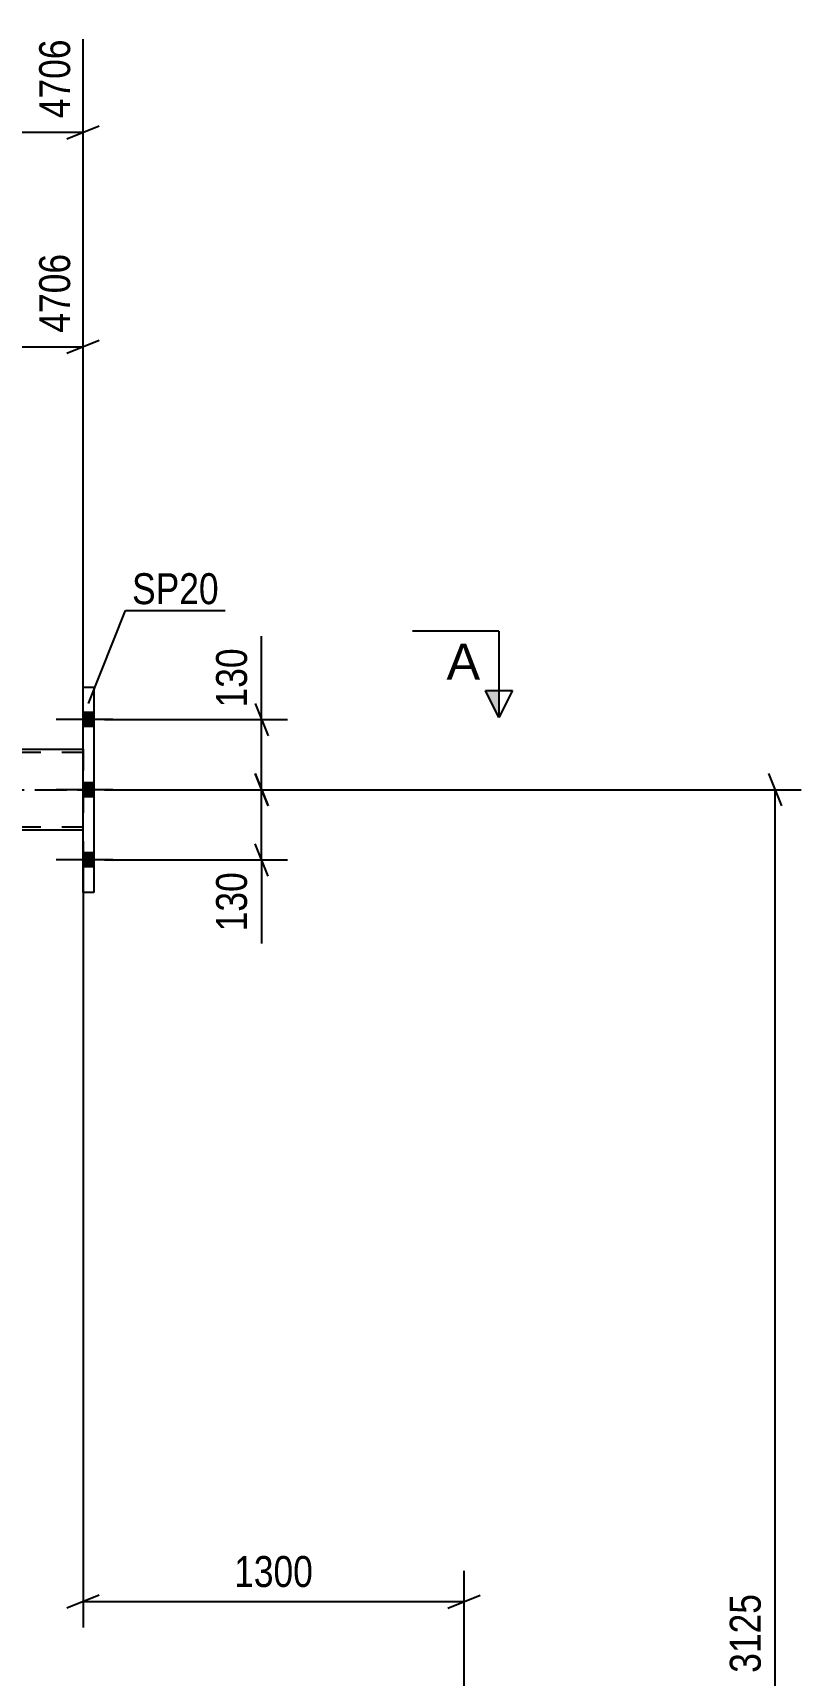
# Model space of a CAD drawing. Header units: millimetres. Extents: x 0 to 841, y 0 to 594.
# Drawn here: x 338.3 to 409.4, y 277 to 429.1 of the extents above; entities that cross this region are included whole.
import ezdxf

# ---------------------------------------------------------------- set-up
doc = ezdxf.new("R2010")
doc.units = ezdxf.units.MM
doc.linetypes.add('DXK_LINE_DOT2', pattern=[3.9198, 1.9599, -1.9599])
doc.linetypes.add('DXK_LINE_DOT3', pattern=[5.9187, 2.979, -0.9799, 0.9799, -0.9799])
doc.styles.add('Arial', font='arial.ttf', dxfattribs={"height": 0.2})
doc.styles.add('Arial Narrow', font='ARIALN.TTF', dxfattribs={"height": 0.2})

# ---------------------------------------------------------------- blocks, each defined once
blk = doc.blocks.new('Part-570386953-3818 - 3692')
at = {"color": 2, "linetype": 'Continuous'}
for p, q in [((342.91, 349.54), (342.91, 368.54)), ((342.91, 368.54), (343.91, 368.54)), ((343.91, 368.54), (343.91, 349.54)), ((343.91, 349.54), (342.91, 349.54))]:
    blk.add_line(p, q, dxfattribs=at)
blk = doc.blocks.new('Part-570386953-3798 - 3692')
at = {"color": 7, "linetype": 'DXK_LINE_DOT2'}
for p, q in [((342.91, 362.49), (107.6, 362.49)), ((342.91, 362.79), (342.91, 355.29)), ((342.91, 355.59), (107.6, 355.59))]:
    blk.add_line(p, q, dxfattribs=at)
at = {"color": 2, "linetype": 'Continuous'}
for p, q in [((295.1, 362.79), (342.91, 362.79)), ((342.91, 355.29), (295.1, 355.29))]:
    blk.add_line(p, q, dxfattribs=at)
at = {"color": 7, "linetype": 'DXK_LINE_DOT3'}
blk.add_line((107.6, 359.04), (342.91, 359.04), dxfattribs=at)
blk = doc.blocks.new('Part-570386953-3848 - 3692')
at = {"color": 7, "linetype": 'DXK_LINE_DOT2'}
for p, q in [((286.37, 355.29), (279.35, 355.29)), ((279.53, 354.79), (279.35, 355.29)), ((333.81, 206.54), (279.67, 355.29)), ((340.19, 206.54), (286.05, 355.29)), ((286.56, 354.79), (286.37, 355.29)), ((333.49, 206.54), (333.3, 207.05)), ((340.51, 206.54), (340.33, 207.05)), ((340.51, 206.54), (333.49, 206.54))]:
    blk.add_line(p, q, dxfattribs=at)
at = {"color": 2, "linetype": 'Continuous'}
for p, q in [((333.3, 207.05), (279.53, 354.79)), ((340.33, 207.05), (286.56, 354.79))]:
    blk.add_line(p, q, dxfattribs=at)
blk = doc.blocks.new('Bolt-570386953-3951 - 3692')
at = {"linetype": 'Continuous'}
for points in [[(342.91, 366.19), (342.91, 364.89), (343.91, 364.89), (343.91, 366.19)], [(342.91, 366.19), (342.91, 364.89), (343.91, 364.89), (343.91, 366.19)], [(342.91, 366.19), (342.91, 364.89), (343.91, 364.89), (343.91, 366.19)], [(342.91, 359.69), (342.91, 358.39), (343.91, 358.39), (343.91, 359.69)], [(342.91, 359.69), (342.91, 358.39), (343.91, 358.39), (343.91, 359.69)], [(342.91, 353.19), (342.91, 351.89), (343.91, 351.89), (343.91, 353.19)], [(342.91, 353.19), (342.91, 351.89), (343.91, 351.89), (343.91, 353.19)], [(342.91, 353.19), (342.91, 351.89), (343.91, 351.89), (343.91, 353.19)]]:
    blk.add_hatch(color=1, dxfattribs=at).paths.add_polyline_path(points)
at = {"color": 1, "linetype": 'Continuous'}
for p, q in [((345.66, 365.54), (340.41, 365.54)), ((345.66, 365.54), (340.41, 365.54)), ((345.66, 365.54), (340.41, 365.54)), ((343.91, 366.19), (342.91, 366.19)), ((343.91, 366.19), (342.91, 366.19)), ((343.91, 366.19), (342.91, 366.19)), ((343.91, 364.89), (342.91, 364.89)), ((343.91, 364.89), (342.91, 364.89)), ((343.91, 364.89), (342.91, 364.89)), ((345.66, 359.04), (340.41, 359.04)), ((345.66, 359.04), (340.41, 359.04)), ((343.91, 359.69), (342.91, 359.69)), ((343.91, 359.69), (342.91, 359.69)), ((343.91, 358.39), (342.91, 358.39)), ((343.91, 358.39), (342.91, 358.39)), ((343.91, 353.19), (342.91, 353.19)), ((343.91, 353.19), (342.91, 353.19)), ((343.91, 353.19), (342.91, 353.19)), ((345.66, 352.54), (340.41, 352.54)), ((345.66, 352.54), (340.41, 352.54)), ((345.66, 352.54), (340.41, 352.54)), ((343.91, 351.89), (342.91, 351.89)), ((343.91, 351.89), (342.91, 351.89)), ((343.91, 351.89), (342.91, 351.89))]:
    blk.add_line(p, q, dxfattribs=at)
blk = doc.blocks.new('StraightDimension-570386953-7707 - 3692')
at = {"color": 7, "linetype": 'Continuous'}
for p, q in [((286.37, 356.29), (286.37, 413.19)), ((342.91, 363.79), (342.91, 408.69)), ((287.87, 400.67), (284.87, 399.47)), ((286.37, 400.07), (342.91, 400.07)), ((341.41, 399.47), (344.41, 400.67))]:
    blk.add_line(p, q, dxfattribs=at)
at = {"color": 0, "linetype": 'Continuous'}
blk.add_wipeout([(342.31, 409.29), (338.11, 409.29), (338.11, 400.77), (342.31, 400.77)], dxfattribs=at)
at = {"color": 0}
blk.add_wipeout([(318.9, 400.82), (318.9, 405.02), (310.39, 405.02), (310.39, 400.82)], dxfattribs=at)
at = {"color": 3, "linetype": 'Continuous', "style": 'Arial Narrow'}
blk.add_text('4706', height=2.863, rotation=90.0002, dxfattribs=at).set_placement((341.71, 401.37))
at = {"color": 3, "style": 'Arial Narrow'}
blk.add_text('1131', height=2.863, dxfattribs=at).set_placement((310.99, 401.42))
blk = doc.blocks.new('StraightDimension-570386953-4079 - 3692')
at = {"color": 7, "linetype": 'Continuous'}
for p, q in [((407.65, 357.54), (406.45, 360.54)), ((344.91, 359.04), (409.45, 359.04)), ((407.05, 202.79), (407.05, 359.04))]:
    blk.add_line(p, q, dxfattribs=at)
at = {"color": 0}
blk.add_wipeout([(406.3, 285.17), (402.1, 285.17), (402.1, 276.66), (406.3, 276.66)], dxfattribs=at)
at = {"color": 3, "style": 'Arial Narrow'}
blk.add_text('3125', height=2.863, rotation=90.0002, dxfattribs=at).set_placement((405.7, 277.26))
blk = doc.blocks.new('StraightDimension-570386953-4120 - 3692')
at = {"color": 7, "linetype": 'Continuous'}
for p, q in [((358.85, 360.54), (360.05, 357.54)), ((344.91, 359.04), (361.85, 359.04)), ((359.45, 352.54), (359.45, 359.04)), ((360.05, 351.04), (358.85, 354.04)), ((344.91, 352.54), (361.85, 352.54))]:
    blk.add_line(p, q, dxfattribs=at)
at = {"color": 0}
blk.add_wipeout([(358.7, 352.01), (354.5, 352.01), (354.5, 345.33), (358.7, 345.33)], dxfattribs=at)
at = {"color": 7, "linetype": 'Continuous'}
blk.add_line((359.45, 352.54), (359.45, 344.8), dxfattribs=at)
blk.add_line((359.45, 352.54), (359.45, 344.8), dxfattribs=at)
at = {"color": 3, "style": 'Arial Narrow'}
blk.add_text('130', height=2.863, rotation=90.0002, dxfattribs=at).set_placement((358.1, 345.93))
blk = doc.blocks.new('StraightDimension-570386953-4128 - 3692')
at = {"color": 7, "linetype": 'Continuous'}
for p, q in [((358.85, 367.04), (360.05, 364.04)), ((344.91, 365.54), (361.85, 365.54)), ((359.45, 359.04), (359.45, 365.54)), ((360.05, 357.54), (358.85, 360.54)), ((344.91, 359.04), (361.85, 359.04))]:
    blk.add_line(p, q, dxfattribs=at)
at = {"color": 0}
blk.add_wipeout([(358.7, 372.75), (354.5, 372.75), (354.5, 366.06), (358.7, 366.06)], dxfattribs=at)
at = {"color": 7, "linetype": 'Continuous'}
blk.add_line((359.45, 365.54), (359.45, 373.27), dxfattribs=at)
blk.add_line((359.45, 365.54), (359.45, 373.27), dxfattribs=at)
at = {"color": 3, "style": 'Arial Narrow'}
blk.add_text('130', height=2.863, rotation=90.0002, dxfattribs=at).set_placement((358.1, 366.66))
blk = doc.blocks.new('StraightDimension-570386953-4720 - 3692')
at = {"color": 7, "linetype": 'Continuous'}
for p, q in [((342.91, 354.29), (342.91, 281.46)), ((378.22, 207.54), (378.22, 286.71)), ((344.41, 284.46), (341.41, 283.26)), ((376.72, 283.26), (379.72, 284.46)), ((342.91, 283.86), (378.22, 283.86))]:
    blk.add_line(p, q, dxfattribs=at)
at = {"color": 0}
blk.add_wipeout([(364.82, 284.61), (364.82, 288.81), (356.31, 288.81), (356.31, 284.61)], dxfattribs=at)
at = {"color": 3, "style": 'Arial Narrow'}
blk.add_text('1300', height=2.863, dxfattribs=at).set_placement((356.91, 285.21))
blk = doc.blocks.new('StraightDimension-570386953-7345 - 3692')
at = {"color": 7, "linetype": 'Continuous'}
for p, q in [((314.67, 382.31), (314.67, 428.54)), ((342.91, 363.79), (342.91, 428.54)), ((316.17, 420.53), (313.17, 419.33)), ((314.67, 419.93), (342.91, 419.93)), ((341.41, 419.33), (344.41, 420.53))]:
    blk.add_line(p, q, dxfattribs=at)
at = {"color": 0, "linetype": 'Continuous'}
blk.add_wipeout([(342.31, 429.14), (338.11, 429.14), (338.11, 420.63), (342.31, 420.63)], dxfattribs=at)
at = {"color": 0}
blk.add_wipeout([(332.13, 420.68), (332.13, 424.88), (325.45, 424.88), (325.45, 420.68)], dxfattribs=at)
at = {"color": 3, "linetype": 'Continuous', "style": 'Arial Narrow'}
blk.add_text('4706', height=2.863, rotation=90.0002, dxfattribs=at).set_placement((341.71, 421.23))
at = {"color": 3, "style": 'Arial Narrow'}
blk.add_text('565', height=2.863, dxfattribs=at).set_placement((326.05, 421.28))
blk = doc.blocks.new('SectionMark-570386953-4794 - 3692')
at = {"linetype": 'Continuous'}
blk.add_hatch(color=6, dxfattribs=at).paths.add_polyline_path([(380.2, 368.24), (381.45, 368.24), (381.45, 365.74)])
at = {"color": 6, "linetype": 'Continuous'}
for p, q in [((381.45, 373.74), (373.45, 373.74)), ((381.45, 373.74), (381.45, 365.74)), ((380.2, 368.24), (382.7, 368.24)), ((381.45, 365.74), (380.2, 368.24)), ((382.7, 368.24), (381.45, 365.74))]:
    blk.add_line(p, q, dxfattribs=at)
at = {"color": 0, "linetype": 'Continuous'}
blk.add_wipeout([(379.7, 369.24), (379.7, 372.74), (376.59, 372.74), (376.59, 369.24)], dxfattribs=at)
at = {"color": 3, "linetype": 'Continuous', "style": 'Arial'}
blk.add_text('A', height=3.34, dxfattribs=at).set_placement((376.59, 369.24))
blk = doc.blocks.new('Mark-570386953-3814 - 3692')
at = {"color": 0}
blk.add_wipeout([(355.49, 376.23), (355.49, 379.23), (347.45, 379.23), (347.45, 376.23)], dxfattribs=at)
blk.add_wipeout([(355.49, 376.23), (355.49, 379.23), (347.45, 379.23), (347.45, 376.23)], dxfattribs=at)
at = {"color": 30, "linetype": 'Continuous'}
for p, q in [((343.42, 367.04), (346.85, 375.63)), ((346.85, 375.63), (356.09, 375.63))]:
    blk.add_line(p, q, dxfattribs=at)
at = {"color": 3, "style": 'Arial Narrow'}
blk.add_text('SP20', height=2.863, dxfattribs=at).set_placement((347.45, 376.23))

msp = doc.modelspace()

# ---------------------------------------------------------------- block references
for name in ['Part-570386953-3818 - 3692', 'Bolt-570386953-3951 - 3692', 'Part-570386953-3798 - 3692', 'Part-570386953-3848 - 3692']:
    msp.add_blockref(name, (0, 0))

# ---------------------------------------------------------------- next in the draw order: block references
msp.add_blockref('StraightDimension-570386953-7707 - 3692', (0, 0))

# ---------------------------------------------------------------- next in the draw order: block references
msp.add_blockref('StraightDimension-570386953-4079 - 3692', (0, 0))

# ---------------------------------------------------------------- next in the draw order: block references
msp.add_blockref('StraightDimension-570386953-4120 - 3692', (0, 0))

# ---------------------------------------------------------------- next in the draw order: block references
for name in ['StraightDimension-570386953-4128 - 3692', 'StraightDimension-570386953-4720 - 3692']:
    msp.add_blockref(name, (0, 0))

# ---------------------------------------------------------------- next in the draw order: block references
msp.add_blockref('StraightDimension-570386953-7345 - 3692', (0, 0))

# ---------------------------------------------------------------- next in the draw order: block references
msp.add_blockref('SectionMark-570386953-4794 - 3692', (0, 0))

# ---------------------------------------------------------------- next in the draw order: block references
msp.add_blockref('Mark-570386953-3814 - 3692', (0, 0))

doc.saveas('drawing.dxf')
